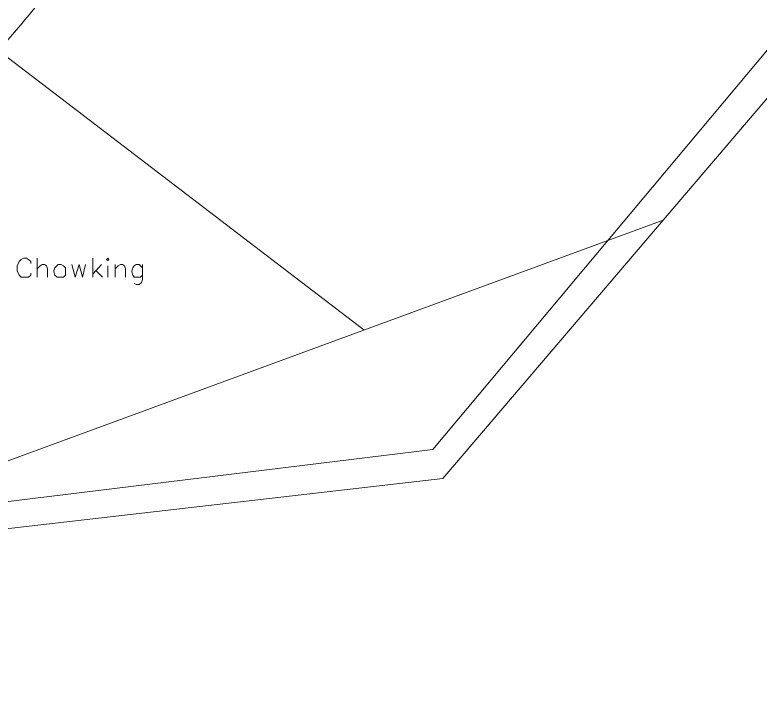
# Model space of a CAD drawing. Header units: millimetres. Extents: x 3.6 to 37.8, y 0.6 to 28.7.
# Drawn here: x 19.067 to 22.015, y 2.567 to 5.285 of the extents above; entities that cross this region are included whole.
import ezdxf

# ---------------------------------------------------------------- set-up
doc = ezdxf.new("R2010")
doc.units = ezdxf.units.MM
doc.layers.add('PDF_Batangas$Geomap$BOUNDARY-NODE', color=3, linetype='Continuous')
doc.layers.add('PDF_FRAME-TB', color=7, linetype='Continuous')
for name, color, linetype, true_color in [('PDF_Batangas$Geomap$LOTS', 254, 'Continuous', 0xdcdcdc), ('PDF_Batangas$Geomap$ROAD', 8, 'Continuous', 0x808080), ('PDF_Batangas$Geomap$SDU', 157, 'Continuous', 0x396472)]:
    doc.layers.add(name, color=color, linetype=linetype, true_color=true_color)

msp = doc.modelspace()

# ---------------------------------------------------------------- linework, layer by layer
at = {"layer": 'PDF_Batangas$Geomap$BOUNDARY-NODE', "lineweight": 0}
msp.add_lwpolyline([(14.6911, 2.5712), (14.7015, 2.6608), (14.8641, 2.8485), (20.7207, 3.5657), (22.8306, 6.0884), (29.5398, 7.625)], dxfattribs=at)
at = {"layer": 'PDF_Batangas$Geomap$LOTS', "lineweight": 0}
for points in [[(20.4475, 4.039), (18.9964, 5.1481)], [(21.6313, 4.4737), (18.8922, 3.4677)]]:
    msp.add_lwpolyline(points, dxfattribs=at)
at = {"layer": 'PDF_Batangas$Geomap$ROAD', "lineweight": 0}
msp.add_arc((11.8436, 11.3708), 9.4883, 318.55951, 323.51445, dxfattribs=at)
at = {"layer": 'PDF_Batangas$Geomap$SDU', "lineweight": 0}
for points in [[(19.1299, 4.2641), (19.1299, 4.2558), (19.1215, 4.2474), (19.0923, 4.2474), (19.084, 4.2558), (19.0757, 4.2725), (19.0757, 4.2933), (19.084, 4.31), (19.0923, 4.3183), (19.1007, 4.3225), (19.1132, 4.3225), (19.1215, 4.3183), (19.1299, 4.31), (19.1299, 4.3017)], [(19.1549, 4.2474), (19.1549, 4.3225)], [(19.3759, 4.2474), (19.3759, 4.3225)], [(19.1549, 4.2808), (19.1674, 4.2933), (19.1757, 4.2975), (19.1841, 4.2975), (19.1924, 4.2933), (19.1966, 4.2808), (19.1966, 4.2474)], [(19.3467, 4.2975), (19.3342, 4.2474), (19.3217, 4.2975), (19.305, 4.2474), (19.2925, 4.2975)], [(19.3759, 4.26), (19.4092, 4.2975)], [(19.4343, 4.2474), (19.4343, 4.2933)], [(19.4634, 4.2474), (19.4634, 4.2975)], [(19.4634, 4.2808), (19.476, 4.2933), (19.4843, 4.2975), (19.4926, 4.2975), (19.501, 4.2933), (19.5051, 4.2808), (19.5051, 4.2474)], [(19.5719, 4.2558), (19.5635, 4.2474), (19.5385, 4.2474), (19.5343, 4.2558), (19.5302, 4.2683), (19.5302, 4.2725), (19.5343, 4.285), (19.5385, 4.2933), (19.5468, 4.2975), (19.5594, 4.2975), (19.5719, 4.285)], [(19.5719, 4.2975), (19.5719, 4.2391), (19.5677, 4.2266), (19.5594, 4.2183), (19.5468, 4.2183), (19.5385, 4.2224)], [(19.4134, 4.2474), (19.3884, 4.2725)]]:
    msp.add_lwpolyline(points, dxfattribs=at)
for points in [[(19.4301, 4.3183), (19.4343, 4.3225), (19.4384, 4.3183), (19.4343, 4.3142)], [(19.2383, 4.2975), (19.2508, 4.2975), (19.2591, 4.2933), (19.2675, 4.285), (19.2675, 4.2558), (19.2591, 4.2474), (19.2341, 4.2474), (19.2258, 4.2558), (19.2216, 4.2683), (19.2216, 4.2725), (19.2258, 4.285)]]:
    msp.add_lwpolyline(points, close=True, dxfattribs=at)
at = {"layer": 'PDF_FRAME-TB', "color": 254, "lineweight": 0, "true_color": 0xdcdcdc}
msp.add_lwpolyline([(32.0772, 12.0492), (27.6864, 10.7357), (25.7766, 14.3509), (23.6583, 11.1694), (22.9494, 11.6572), (26.8065, 17.2573), (30.8888, 23.166), (28.4202, 27.8737), (16.5279, 23.8748), (11.8327, 19.4465), (8.4176, 16.9779), (12.4748, 2.567), (14.7224, 2.5712), (14.8891, 2.7755), (20.7603, 3.451), (22.9161, 5.9821), (29.5419, 7.5333), (33.4199, 8.7675)], close=True, dxfattribs=at)

doc.saveas('drawing.dxf')
